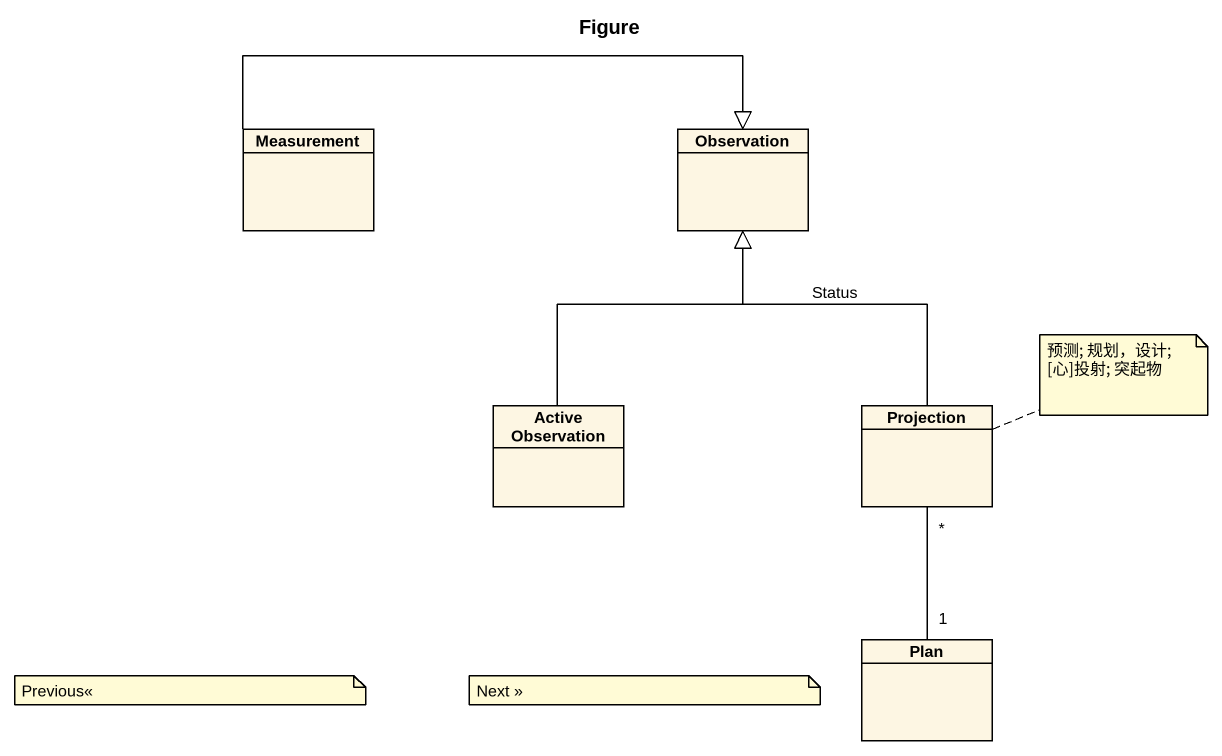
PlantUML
@startuml
title Figure
hide circle
hide empty members
class Measurement
class Observation
class "Active Observation" as Active_Observation
class Projection
class Plan
Measurement -right-|> Observation
Active_Observation -up-|> Observation
Projection -up-|> Observation : Status
Plan "1" -up- "*" Projection
note right of Projection : 预测; 规划，设计; [心]投射; 突起物
note as N2
  Previous<<
end note
note as N3
  Next >>
end note
@enduml
